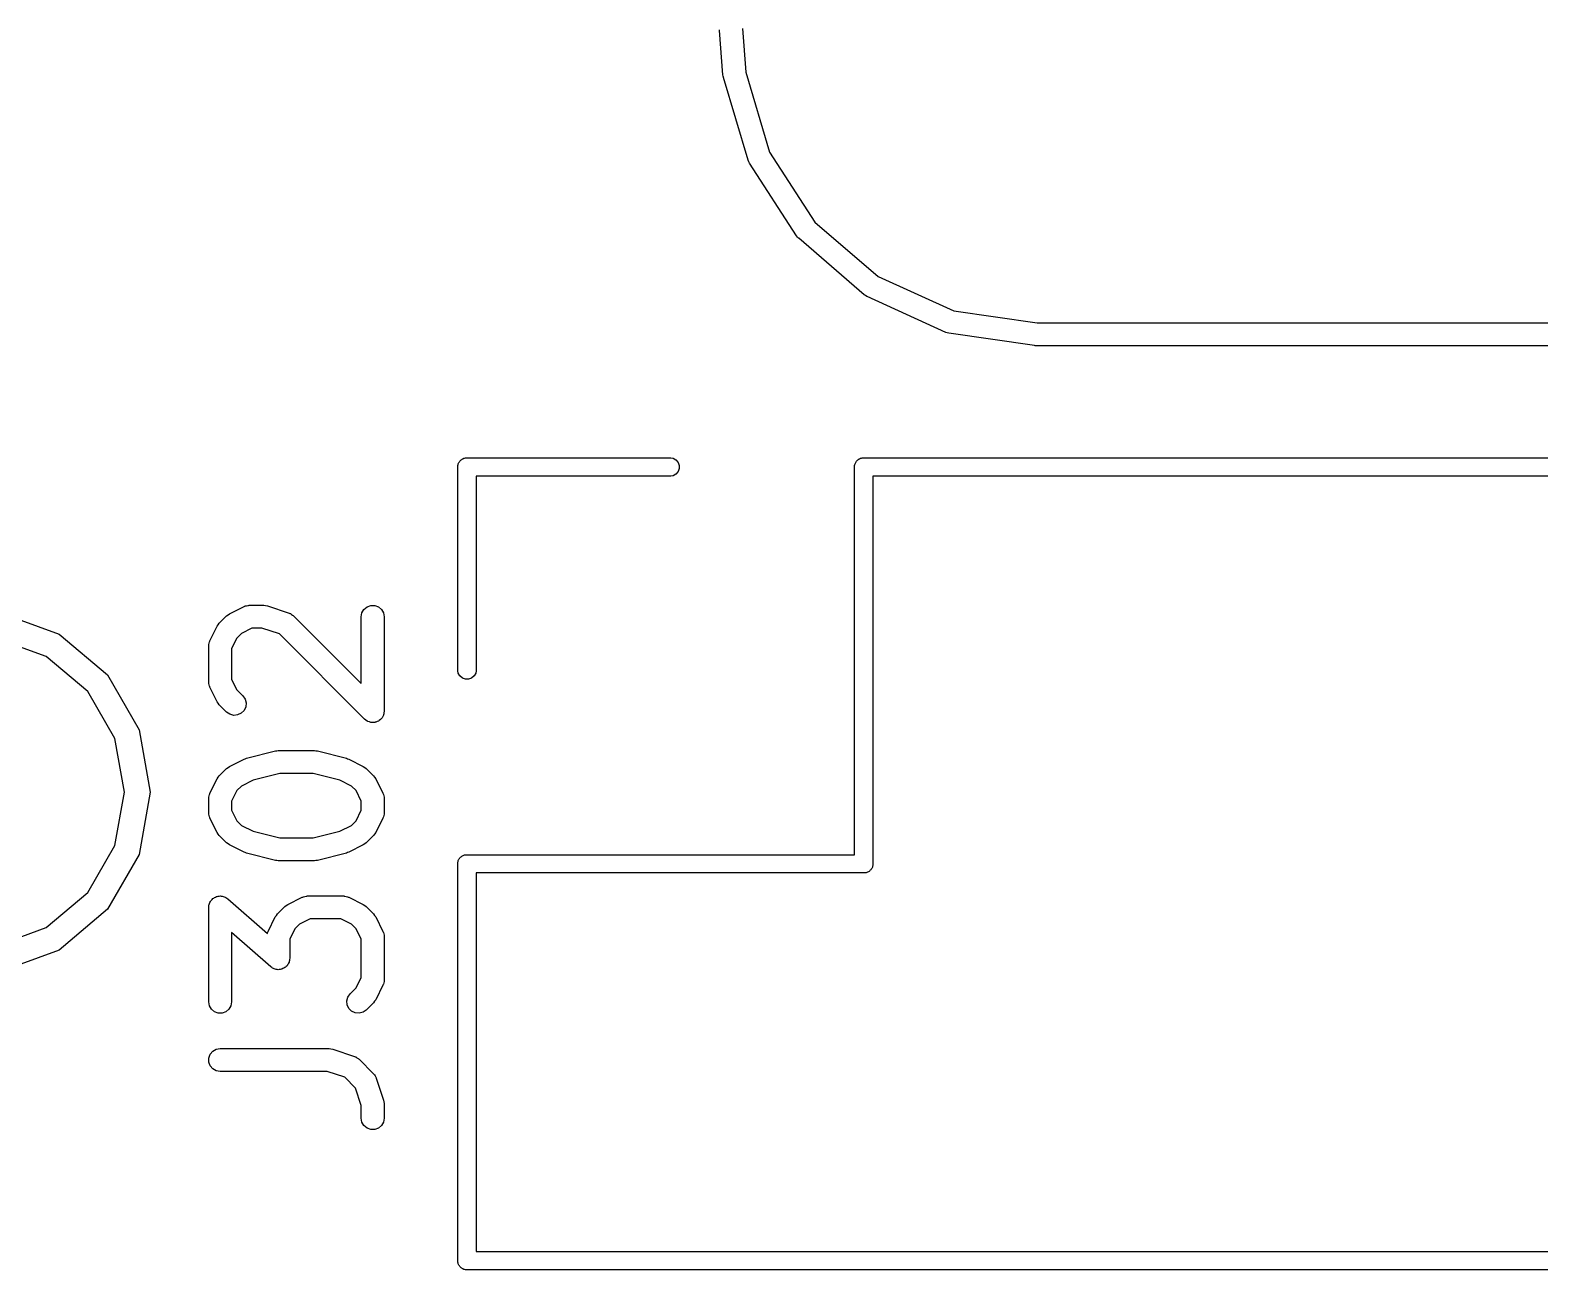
# Model space of a CAD drawing. Extents: x -0.1 to 56.2, y -70.1 to 0.1.
# Drawn here: x 35.91 to 45.8, y -26.13 to -18.01 of the extents above; entities that cross this region are included whole.
import ezdxf

# ---------------------------------------------------------------- set-up
doc = ezdxf.new("R2010")
doc.units = 0
doc.header["$MEASUREMENT"] = 0
doc.layers.add('BLACK', color=7, linetype='CONTINUOUS')

msp = doc.modelspace()

# ---------------------------------------------------------------- linework, layer by layer
at = {"layer": 'BLACK', "linetype": 'CONTINUOUS'}
for p, q in [((40.575, -17.9972), (40.5962, -18.2819)), ((40.4255, -18.0093), (40.425, -18.0066)), ((40.4472, -18.3012), (40.4255, -18.0093)), ((40.5962, -18.2819), (40.7532, -18.8071)), ((40.4488, -18.3087), (40.4472, -18.3012)), ((40.4499, -18.3162), (40.4488, -18.3087)), ((40.4501, -18.3171), (40.4499, -18.3162)), ((40.6126, -18.8604), (40.4501, -18.3171)), ((40.6169, -18.8697), (40.6126, -18.8604)), ((40.621, -18.8789), (40.6169, -18.8697)), ((40.6215, -18.8797), (40.621, -18.8789)), ((40.9299, -19.3555), (40.6215, -18.8797)), ((40.7532, -18.8071), (41.05, -19.2649)), ((41.05, -19.2649), (41.4633, -19.6211)), ((40.9366, -19.3632), (40.9299, -19.3555)), ((40.9432, -19.371), (40.9366, -19.3632)), ((40.9439, -19.3716), (40.9432, -19.371)), ((41.3735, -19.7417), (40.9439, -19.3716)), ((41.4633, -19.6211), (41.9599, -19.8469)), ((41.382, -19.7472), (41.3735, -19.7417)), ((41.3906, -19.7528), (41.382, -19.7472)), ((41.3914, -19.7532), (41.3906, -19.7528)), ((41.9076, -19.9879), (41.3914, -19.7532)), ((41.9599, -19.8469), (42.5053, -19.925)), ((42.5053, -19.925), (48.0066, -19.925)), ((41.9174, -19.9907), (41.9076, -19.9879)), ((41.9271, -19.9937), (41.9174, -19.9907)), ((41.928, -19.9939), (41.9271, -19.9937)), ((42.4882, -20.0741), (41.928, -19.9939)), ((42.4934, -20.075), (42.4882, -20.0741)), ((47.9947, -20.075), (42.4934, -20.075)), ((38.71, -20.8594), (38.7118, -20.8544)), ((38.71, -20.8648), (38.71, -20.8594)), ((38.71, -22.2052), (38.71, -20.8648)), ((38.7118, -20.8544), (38.7127, -20.8492)), ((38.7127, -20.8492), (38.7154, -20.8446)), ((38.7154, -20.8446), (38.7172, -20.8395)), ((38.7172, -20.8395), (38.7207, -20.8354)), ((38.7207, -20.8354), (38.7233, -20.8308)), ((38.7233, -20.8308), (38.7274, -20.8274)), ((38.7274, -20.8274), (38.7308, -20.8233)), ((38.7308, -20.8233), (38.7355, -20.8207)), ((38.7355, -20.8207), (38.7395, -20.8172)), ((38.7395, -20.8172), (38.7445, -20.8154)), ((38.7445, -20.8154), (38.7492, -20.8127)), ((38.7492, -20.8127), (38.7544, -20.8118)), ((38.7544, -20.8118), (38.7594, -20.81)), ((38.7594, -20.81), (38.7647, -20.81)), ((38.7647, -20.81), (38.7648, -20.81)), ((38.7648, -20.81), (40.1052, -20.81)), ((40.1052, -20.81), (40.1208, -20.8127)), ((40.1208, -20.8127), (40.1392, -20.8233)), ((40.1392, -20.8233), (40.1528, -20.8395)), ((40.1528, -20.8395), (40.16, -20.8594)), ((40.16, -20.8594), (40.16, -20.8806)), ((41.31, -20.8594), (41.3118, -20.8544)), ((41.31, -20.8648), (41.31, -20.8594)), ((41.31, -23.41), (41.31, -20.8648)), ((41.3118, -20.8544), (41.3128, -20.8492)), ((41.3128, -20.8492), (41.3154, -20.8446)), ((41.3154, -20.8446), (41.3172, -20.8395)), ((41.3172, -20.8395), (41.3207, -20.8354)), ((41.3207, -20.8354), (41.3233, -20.8308)), ((41.3233, -20.8308), (41.3274, -20.8274)), ((41.3274, -20.8274), (41.3308, -20.8233)), ((41.3308, -20.8233), (41.3355, -20.8207)), ((41.3355, -20.8207), (41.3395, -20.8172)), ((41.3395, -20.8172), (41.3445, -20.8154)), ((41.3445, -20.8154), (41.3492, -20.8127)), ((41.3492, -20.8127), (41.3544, -20.8118)), ((41.3544, -20.8118), (41.3594, -20.81)), ((41.3594, -20.81), (41.3647, -20.81)), ((41.3647, -20.81), (41.3648, -20.81)), ((41.3648, -20.81), (49.0552, -20.81)), ((40.1052, -20.93), (38.83, -20.93)), ((38.83, -20.93), (38.83, -22.2052)), ((40.1208, -20.9273), (40.1052, -20.93)), ((40.1392, -20.9167), (40.1208, -20.9273)), ((40.1528, -20.9005), (40.1392, -20.9167)), ((40.16, -20.8806), (40.1528, -20.9005)), ((41.43, -20.93), (41.43, -23.4752)), ((48.99, -20.93), (41.43, -20.93)), ((35.7075, -21.8232), (36.0975, -21.9651)), ((37.147, -21.8932), (37.1946, -21.8455)), ((37.1946, -21.8455), (37.2044, -21.8387)), ((37.2044, -21.8387), (37.2141, -21.8315)), ((37.2141, -21.8315), (37.3093, -21.7839)), ((37.3093, -21.7839), (37.3135, -21.7826)), ((37.3135, -21.7826), (37.3172, -21.7805)), ((37.3172, -21.7805), (37.3259, -21.7789)), ((37.3259, -21.7789), (37.3343, -21.7764)), ((37.3343, -21.7764), (37.3386, -21.7767)), ((37.3386, -21.7767), (37.3429, -21.776)), ((37.3429, -21.776), (37.4381, -21.776)), ((37.4381, -21.776), (37.4499, -21.778)), ((37.4499, -21.778), (37.4618, -21.7798)), ((37.4618, -21.7798), (37.6047, -21.8274)), ((37.6047, -21.8274), (37.6085, -21.8295)), ((37.6085, -21.8295), (37.6126, -21.8306)), ((37.6126, -21.8306), (37.6198, -21.8356)), ((37.6198, -21.8356), (37.6276, -21.8398)), ((37.6276, -21.8398), (37.6304, -21.8431)), ((37.6304, -21.8431), (37.634, -21.8455)), ((37.634, -21.8455), (38.0774, -22.2889)), ((38.0774, -21.851), (38.0819, -21.8253)), ((38.0774, -22.2889), (38.0774, -21.851)), ((38.0819, -21.8253), (38.0949, -21.8027)), ((38.0949, -21.8027), (38.1149, -21.786)), ((38.1149, -21.786), (38.1394, -21.7771)), ((38.1394, -21.7771), (38.1654, -21.7771)), ((38.1654, -21.7771), (38.1899, -21.786)), ((38.1899, -21.786), (38.2098, -21.8027)), ((38.2098, -21.8027), (38.2229, -21.8253)), ((38.2229, -21.8253), (38.2274, -21.851)), ((38.2274, -21.851), (38.2274, -22.47)), ((37.0853, -22.0079), (37.1329, -21.9126)), ((37.1329, -21.9126), (37.1401, -21.903)), ((37.1401, -21.903), (37.147, -21.8932)), ((37.292, -21.9602), (37.2616, -21.9906)), ((37.3606, -21.926), (37.292, -21.9602)), ((37.4259, -21.926), (37.3606, -21.926)), ((37.5404, -21.9641), (37.4259, -21.926)), ((36.0125, -22.1123), (35.678, -21.9906)), ((36.0975, -21.9651), (36.4154, -22.2319)), ((37.0774, -22.0414), (37.0781, -22.0372)), ((37.0774, -22.2795), (37.0774, -22.0414)), ((37.0779, -22.0329), (37.0804, -22.0244)), ((37.0781, -22.0372), (37.0779, -22.0329)), ((37.0804, -22.0244), (37.0819, -22.0158)), ((37.0819, -22.0158), (37.0841, -22.012)), ((37.0841, -22.012), (37.0853, -22.0079)), ((37.2616, -21.9906), (37.2274, -22.0591)), ((37.2274, -22.0591), (37.2274, -22.2618)), ((38.0993, -22.523), (37.5404, -21.9641)), ((36.2852, -22.3411), (36.0125, -22.1123)), ((36.4154, -22.2319), (36.6229, -22.5913)), ((38.7127, -22.2208), (38.71, -22.2052)), ((38.7233, -22.2392), (38.7127, -22.2208)), ((38.7395, -22.2528), (38.7233, -22.2392)), ((38.7594, -22.26), (38.7395, -22.2528)), ((38.8005, -22.2528), (38.7806, -22.26)), ((38.8167, -22.2392), (38.8005, -22.2528)), ((38.8273, -22.2208), (38.8167, -22.2392)), ((38.83, -22.2052), (38.8273, -22.2208)), ((36.4632, -22.6494), (36.2852, -22.3411)), ((37.0781, -22.2838), (37.0774, -22.2795)), ((37.0779, -22.2881), (37.0781, -22.2838)), ((37.0804, -22.2965), (37.0779, -22.2881)), ((37.0819, -22.3052), (37.0804, -22.2965)), ((37.0841, -22.3089), (37.0819, -22.3052)), ((37.0853, -22.3131), (37.0841, -22.3089)), ((37.1329, -22.4083), (37.0853, -22.3131)), ((37.2274, -22.2618), (37.2616, -22.3303)), ((37.2616, -22.3303), (37.3007, -22.3693)), ((38.7806, -22.26), (38.7594, -22.26)), ((37.1401, -22.418), (37.1329, -22.4083)), ((37.147, -22.4278), (37.1401, -22.418)), ((37.1946, -22.4754), (37.147, -22.4278)), ((37.3007, -22.3693), (37.3156, -22.3907)), ((37.3201, -22.4418), (37.3091, -22.4654)), ((37.3156, -22.3907), (37.3223, -22.4158)), ((37.3223, -22.4158), (37.3201, -22.4418)), ((37.2159, -22.4904), (37.1946, -22.4754)), ((37.2411, -22.4971), (37.2159, -22.4904)), ((37.267, -22.4948), (37.2411, -22.4971)), ((37.2906, -22.4838), (37.267, -22.4948)), ((37.3091, -22.4654), (37.2906, -22.4838)), ((38.1074, -22.5287), (38.0993, -22.523)), ((38.1149, -22.535), (38.1074, -22.5287)), ((38.118, -22.5361), (38.1149, -22.535)), ((38.1207, -22.538), (38.118, -22.5361)), ((38.1301, -22.5405), (38.1207, -22.538)), ((38.1394, -22.5439), (38.1301, -22.5405)), ((38.1427, -22.5439), (38.1394, -22.5439)), ((38.1458, -22.5447), (38.1427, -22.5439)), ((38.1556, -22.5439), (38.1458, -22.5447)), ((38.1654, -22.5439), (38.1556, -22.5439)), ((38.1685, -22.5427), (38.1654, -22.5439)), ((38.1718, -22.5424), (38.1685, -22.5427)), ((38.1807, -22.5383), (38.1718, -22.5424)), ((38.1899, -22.535), (38.1807, -22.5383)), ((38.1924, -22.5328), (38.1899, -22.535)), ((38.1954, -22.5314), (38.1924, -22.5328)), ((38.2023, -22.5245), (38.1954, -22.5314)), ((38.2098, -22.5182), (38.2023, -22.5245)), ((38.2115, -22.5154), (38.2098, -22.5182)), ((38.2138, -22.513), (38.2115, -22.5154)), ((38.218, -22.5041), (38.2138, -22.513)), ((38.2229, -22.4957), (38.218, -22.5041)), ((38.2234, -22.4924), (38.2229, -22.4957)), ((38.2248, -22.4894), (38.2234, -22.4924)), ((38.2257, -22.4796), (38.2248, -22.4894)), ((38.2274, -22.47), (38.2257, -22.4796)), ((36.525, -23), (36.4632, -22.6494)), ((36.6229, -22.5913), (36.695, -23)), ((37.3247, -22.7782), (37.5151, -22.7306)), ((37.5151, -22.7306), (37.5243, -22.7299)), ((37.5243, -22.7299), (37.5333, -22.7283)), ((37.5333, -22.7283), (37.7714, -22.7283)), ((37.7714, -22.7283), (37.7805, -22.7299)), ((37.7805, -22.7299), (37.7896, -22.7306)), ((37.7896, -22.7306), (37.9801, -22.7782)), ((37.147, -22.8932), (37.1946, -22.8455)), ((37.1946, -22.8455), (37.2044, -22.8387)), ((37.2044, -22.8387), (37.2141, -22.8315)), ((37.2141, -22.8315), (37.3093, -22.7839)), ((37.3093, -22.7839), (37.3172, -22.7815)), ((37.3172, -22.7815), (37.3247, -22.7782)), ((37.9801, -22.7782), (37.9876, -22.7815)), ((37.9876, -22.7815), (37.9954, -22.7839)), ((37.9954, -22.7839), (38.0907, -22.8315)), ((38.0907, -22.8315), (38.1003, -22.8387)), ((38.1003, -22.8387), (38.1102, -22.8455)), ((38.1102, -22.8455), (38.1578, -22.8932)), ((37.0853, -23.0079), (37.1329, -22.9126)), ((37.1329, -22.9126), (37.1401, -22.903)), ((37.1401, -22.903), (37.147, -22.8932)), ((37.369, -22.9217), (37.292, -22.9602)), ((37.5426, -22.8783), (37.369, -22.9217)), ((37.7622, -22.8783), (37.5426, -22.8783)), ((37.9357, -22.9217), (37.7622, -22.8783)), ((38.0127, -22.9602), (37.9357, -22.9217)), ((38.1578, -22.8932), (38.1647, -22.903)), ((38.1647, -22.903), (38.1718, -22.9126)), ((38.1718, -22.9126), (38.2195, -23.0079)), ((36.4632, -23.3506), (36.525, -23)), ((36.695, -23), (36.6229, -23.4087)), ((37.0774, -23.0414), (37.0781, -23.0372)), ((37.0774, -23.1367), (37.0774, -23.0414)), ((37.0779, -23.0329), (37.0804, -23.0244)), ((37.0781, -23.0372), (37.0779, -23.0329)), ((37.0804, -23.0244), (37.0819, -23.0158)), ((37.0819, -23.0158), (37.0841, -23.012)), ((37.0841, -23.012), (37.0853, -23.0079)), ((37.2616, -22.9906), (37.2274, -23.0591)), ((37.292, -22.9602), (37.2616, -22.9906)), ((38.0431, -22.9906), (38.0127, -22.9602)), ((38.0774, -23.0591), (38.0431, -22.9906)), ((38.2195, -23.0079), (38.2207, -23.012)), ((38.2207, -23.012), (38.2229, -23.0158)), ((38.2229, -23.0158), (38.2244, -23.0244)), ((38.2244, -23.0244), (38.2269, -23.0329)), ((38.2269, -23.0329), (38.2266, -23.0372)), ((38.2266, -23.0372), (38.2274, -23.0414)), ((38.2274, -23.0414), (38.2274, -23.1367)), ((37.0781, -23.1409), (37.0774, -23.1367)), ((37.0779, -23.1452), (37.0781, -23.1409)), ((37.0804, -23.1537), (37.0779, -23.1452)), ((37.2274, -23.0591), (37.2274, -23.119)), ((37.2274, -23.119), (37.2616, -23.1875)), ((38.0431, -23.1875), (38.0774, -23.119)), ((38.0774, -23.119), (38.0774, -23.0591)), ((38.2269, -23.1452), (38.2244, -23.1537)), ((38.2274, -23.1367), (38.2266, -23.1409)), ((38.2266, -23.1409), (38.2269, -23.1452)), ((37.0819, -23.1623), (37.0804, -23.1537)), ((37.0841, -23.1661), (37.0819, -23.1623)), ((37.0853, -23.1702), (37.0841, -23.1661)), ((37.1329, -23.2654), (37.0853, -23.1702)), ((37.2616, -23.1875), (37.292, -23.2179)), ((37.292, -23.2179), (37.369, -23.2564)), ((37.9357, -23.2564), (38.0127, -23.2179)), ((38.0127, -23.2179), (38.0431, -23.1875)), ((38.2195, -23.1702), (38.1718, -23.2654)), ((38.2207, -23.1661), (38.2195, -23.1702)), ((38.2229, -23.1623), (38.2207, -23.1661)), ((38.2244, -23.1537), (38.2229, -23.1623)), ((37.1401, -23.2751), (37.1329, -23.2654)), ((37.147, -23.2849), (37.1401, -23.2751)), ((37.1946, -23.3326), (37.147, -23.2849)), ((37.2044, -23.3394), (37.1946, -23.3326)), ((37.2141, -23.3466), (37.2044, -23.3394)), ((37.369, -23.2564), (37.5426, -23.2998)), ((37.5426, -23.2998), (37.7622, -23.2998)), ((37.7622, -23.2998), (37.9357, -23.2564)), ((38.1003, -23.3394), (38.0907, -23.3466)), ((38.1102, -23.3326), (38.1003, -23.3394)), ((38.1578, -23.2849), (38.1102, -23.3326)), ((38.1647, -23.2751), (38.1578, -23.2849)), ((38.1718, -23.2654), (38.1647, -23.2751)), ((36.2852, -23.6589), (36.4632, -23.3506)), ((36.6229, -23.4087), (36.4154, -23.7681)), ((37.3093, -23.3942), (37.2141, -23.3466)), ((37.3172, -23.3966), (37.3093, -23.3942)), ((37.3247, -23.3999), (37.3172, -23.3966)), ((37.5151, -23.4475), (37.3247, -23.3999)), ((37.9801, -23.3999), (37.7896, -23.4475)), ((37.9876, -23.3966), (37.9801, -23.3999)), ((37.9954, -23.3942), (37.9876, -23.3966)), ((38.0907, -23.3466), (37.9954, -23.3942)), ((38.7154, -23.4446), (38.7172, -23.4395)), ((38.7172, -23.4395), (38.7207, -23.4354)), ((38.7207, -23.4354), (38.7233, -23.4308)), ((38.7233, -23.4308), (38.7274, -23.4274)), ((38.7274, -23.4274), (38.7308, -23.4233)), ((38.7308, -23.4233), (38.7355, -23.4207)), ((38.7355, -23.4207), (38.7395, -23.4172)), ((38.7395, -23.4172), (38.7445, -23.4154)), ((38.7445, -23.4154), (38.7492, -23.4127)), ((38.7492, -23.4127), (38.7544, -23.4118)), ((38.7544, -23.4118), (38.7594, -23.41)), ((38.7594, -23.41), (38.7647, -23.41)), ((38.7647, -23.41), (38.7648, -23.41)), ((38.7648, -23.41), (41.31, -23.41)), ((37.5243, -23.4482), (37.5151, -23.4475)), ((37.5333, -23.4498), (37.5243, -23.4482)), ((37.7714, -23.4498), (37.5333, -23.4498)), ((37.7805, -23.4482), (37.7714, -23.4498)), ((37.7896, -23.4475), (37.7805, -23.4482)), ((38.71, -23.4594), (38.7118, -23.4544)), ((38.71, -23.4648), (38.71, -23.4594)), ((38.71, -26.0752), (38.71, -23.4648)), ((38.7118, -23.4544), (38.7127, -23.4492)), ((38.7127, -23.4492), (38.7154, -23.4446)), ((41.3752, -23.53), (38.83, -23.53)), ((38.83, -23.53), (38.83, -26.01)), ((41.3753, -23.53), (41.3752, -23.53)), ((41.3806, -23.53), (41.3753, -23.53)), ((41.3856, -23.5282), (41.3806, -23.53)), ((41.3908, -23.5273), (41.3856, -23.5282)), ((41.3955, -23.5246), (41.3908, -23.5273)), ((41.4005, -23.5228), (41.3955, -23.5246)), ((41.4045, -23.5193), (41.4005, -23.5228)), ((41.4092, -23.5167), (41.4045, -23.5193)), ((41.4126, -23.5126), (41.4092, -23.5167)), ((41.4167, -23.5092), (41.4126, -23.5126)), ((41.4193, -23.5045), (41.4167, -23.5092)), ((41.4228, -23.5005), (41.4193, -23.5045)), ((41.4246, -23.4955), (41.4228, -23.5005)), ((41.4273, -23.4908), (41.4246, -23.4955)), ((41.4282, -23.4856), (41.4273, -23.4908)), ((41.43, -23.4806), (41.4282, -23.4856)), ((41.43, -23.4752), (41.43, -23.4753)), ((41.43, -23.4753), (41.43, -23.4806)), ((36.0125, -23.8877), (36.2852, -23.6589)), ((37.0787, -23.7485), (37.0788, -23.7412)), ((37.0788, -23.7412), (37.0809, -23.7358)), ((37.0809, -23.7358), (37.0819, -23.7301)), ((37.0819, -23.7301), (37.0856, -23.7237)), ((37.0856, -23.7237), (37.0882, -23.7169)), ((37.0882, -23.7169), (37.092, -23.7125)), ((37.092, -23.7125), (37.0949, -23.7075)), ((37.0949, -23.7075), (37.1005, -23.7028)), ((37.1005, -23.7028), (37.1054, -23.6973)), ((37.1054, -23.6973), (37.1104, -23.6945)), ((37.1104, -23.6945), (37.1149, -23.6908)), ((37.1149, -23.6908), (37.1218, -23.6883)), ((37.1218, -23.6883), (37.1282, -23.6847)), ((37.1282, -23.6847), (37.1339, -23.6838)), ((37.1339, -23.6838), (37.1394, -23.6819)), ((37.1394, -23.6819), (37.1467, -23.6819)), ((37.1467, -23.6819), (37.1539, -23.6807)), ((37.1539, -23.6807), (37.1596, -23.6819)), ((37.1596, -23.6819), (37.1654, -23.6819)), ((37.1654, -23.6819), (37.1723, -23.6844)), ((37.1723, -23.6844), (37.1795, -23.6858)), ((37.1795, -23.6858), (37.1844, -23.6888)), ((37.1844, -23.6888), (37.1899, -23.6908)), ((37.1899, -23.6908), (37.1955, -23.6955)), ((37.1955, -23.6955), (37.2018, -23.6993)), ((37.2018, -23.6993), (37.4618, -23.9268)), ((37.5854, -23.7434), (37.595, -23.7363)), ((37.595, -23.7363), (37.6903, -23.6886)), ((37.6903, -23.6886), (37.6944, -23.6874)), ((37.6944, -23.6874), (37.6982, -23.6852)), ((37.6982, -23.6852), (37.7068, -23.6837)), ((37.7068, -23.6837), (37.7152, -23.6812)), ((37.7152, -23.6812), (37.7195, -23.6815)), ((37.7195, -23.6815), (37.7238, -23.6807)), ((37.7238, -23.6807), (37.9619, -23.6807)), ((37.9619, -23.6807), (37.9662, -23.6815)), ((37.9662, -23.6815), (37.9705, -23.6812)), ((37.9705, -23.6812), (37.9789, -23.6837)), ((37.9789, -23.6837), (37.9876, -23.6852)), ((37.9876, -23.6852), (37.9913, -23.6874)), ((37.9913, -23.6874), (37.9954, -23.6886)), ((37.9954, -23.6886), (38.0907, -23.7363)), ((38.0907, -23.7363), (38.1003, -23.7434)), ((36.4154, -23.7681), (36.0975, -24.0349)), ((37.0774, -23.7557), (37.0787, -23.7485)), ((37.0774, -24.3748), (37.0774, -23.7557)), ((37.4663, -23.9126), (37.5139, -23.8174)), ((37.5139, -23.8174), (37.521, -23.8078)), ((37.521, -23.8078), (37.5279, -23.7979)), ((37.5279, -23.7979), (37.5755, -23.7503)), ((37.5755, -23.7503), (37.5854, -23.7434)), ((37.7415, -23.8307), (37.673, -23.865)), ((37.9442, -23.8307), (37.7415, -23.8307)), ((38.0127, -23.865), (37.9442, -23.8307)), ((38.1003, -23.7434), (38.1102, -23.7503)), ((38.1102, -23.7503), (38.1578, -23.7979)), ((38.1578, -23.7979), (38.1647, -23.8078)), ((38.1647, -23.8078), (38.1718, -23.8174)), ((38.1718, -23.8174), (38.2195, -23.9126)), ((35.678, -24.0094), (36.0125, -23.8877)), ((37.4839, -24.1455), (37.2274, -23.921)), ((37.2274, -23.921), (37.2274, -24.3748)), ((37.4618, -23.9268), (37.4629, -23.9205)), ((37.4629, -23.9205), (37.465, -23.9168)), ((37.465, -23.9168), (37.4663, -23.9126)), ((37.6426, -23.8954), (37.6083, -23.9639)), ((37.673, -23.865), (37.6426, -23.8954)), ((38.0431, -23.8954), (38.0127, -23.865)), ((38.0774, -23.9639), (38.0431, -23.8954)), ((38.2195, -23.9126), (38.2207, -23.9168)), ((38.2207, -23.9168), (38.2229, -23.9205)), ((38.2229, -23.9205), (38.2244, -23.9292)), ((38.2244, -23.9292), (38.2269, -23.9376)), ((38.2269, -23.9376), (38.2266, -23.9419)), ((36.0975, -24.0349), (35.7075, -24.1768)), ((37.6083, -23.9639), (37.6083, -24.089)), ((38.0774, -24.2142), (38.0774, -23.9639)), ((38.2266, -23.9419), (38.2274, -23.9462)), ((38.2274, -23.9462), (38.2274, -24.2319)), ((37.5937, -24.1322), (37.5908, -24.1373)), ((37.5975, -24.1279), (37.5937, -24.1322)), ((37.6001, -24.121), (37.5975, -24.1279)), ((37.6038, -24.1147), (37.6001, -24.121)), ((37.6048, -24.109), (37.6038, -24.1147)), ((37.6069, -24.1036), (37.6048, -24.109)), ((37.6071, -24.0963), (37.6069, -24.1036)), ((37.6083, -24.089), (37.6071, -24.0963)), ((37.4902, -24.1493), (37.4839, -24.1455)), ((37.4958, -24.154), (37.4902, -24.1493)), ((37.5013, -24.156), (37.4958, -24.154)), ((37.5062, -24.159), (37.5013, -24.156)), ((37.5134, -24.1604), (37.5062, -24.159)), ((37.5203, -24.1629), (37.5134, -24.1604)), ((37.5261, -24.1629), (37.5203, -24.1629)), ((37.5318, -24.164), (37.5261, -24.1629)), ((37.539, -24.1629), (37.5318, -24.164)), ((37.5464, -24.1629), (37.539, -24.1629)), ((37.5518, -24.1609), (37.5464, -24.1629)), ((37.5575, -24.16), (37.5518, -24.1609)), ((37.5639, -24.1565), (37.5575, -24.16)), ((37.5708, -24.154), (37.5639, -24.1565)), ((37.5753, -24.1503), (37.5708, -24.154)), ((37.5803, -24.1475), (37.5753, -24.1503)), ((37.5852, -24.142), (37.5803, -24.1475)), ((37.5908, -24.1373), (37.5852, -24.142)), ((38.0431, -24.2827), (38.0774, -24.2142)), ((38.2274, -24.2319), (38.2266, -24.2362)), ((37.9892, -24.3431), (38.0041, -24.3217)), ((38.0041, -24.3217), (38.0431, -24.2827)), ((38.2195, -24.2654), (38.1718, -24.3607)), ((38.2207, -24.2613), (38.2195, -24.2654)), ((38.2229, -24.2576), (38.2207, -24.2613)), ((38.2244, -24.2489), (38.2229, -24.2576)), ((38.2269, -24.2405), (38.2244, -24.2489)), ((38.2266, -24.2362), (38.2269, -24.2405)), ((37.0819, -24.4004), (37.0774, -24.3748)), ((37.0949, -24.423), (37.0819, -24.4004)), ((37.1149, -24.4397), (37.0949, -24.423)), ((37.2098, -24.423), (37.1899, -24.4397)), ((37.2229, -24.4004), (37.2098, -24.423)), ((37.2274, -24.3748), (37.2229, -24.4004)), ((37.9824, -24.3682), (37.9892, -24.3431)), ((37.9847, -24.3942), (37.9824, -24.3682)), ((37.9957, -24.4178), (37.9847, -24.3942)), ((38.0141, -24.4362), (37.9957, -24.4178)), ((38.1102, -24.4278), (38.0888, -24.4427)), ((38.1578, -24.3802), (38.1102, -24.4278)), ((38.1647, -24.3703), (38.1578, -24.3802)), ((38.1718, -24.3607), (38.1647, -24.3703)), ((37.1394, -24.4486), (37.1149, -24.4397)), ((37.1654, -24.4486), (37.1394, -24.4486)), ((37.1899, -24.4397), (37.1654, -24.4486)), ((38.0377, -24.4472), (38.0141, -24.4362)), ((38.0637, -24.4495), (38.0377, -24.4472)), ((38.0888, -24.4427), (38.0637, -24.4495)), ((37.0785, -24.7427), (37.0874, -24.7182)), ((37.0874, -24.7182), (37.1042, -24.6983)), ((37.1042, -24.6983), (37.1267, -24.6852)), ((37.1267, -24.6852), (37.1524, -24.6807)), ((37.1524, -24.6807), (37.8667, -24.6807)), ((37.8667, -24.6807), (37.8785, -24.6828)), ((37.8785, -24.6828), (37.8904, -24.6846)), ((37.8904, -24.6846), (38.0332, -24.7322)), ((37.0785, -24.7687), (37.0785, -24.7427)), ((37.0874, -24.7932), (37.0785, -24.7687)), ((37.1042, -24.8132), (37.0874, -24.7932)), ((37.1267, -24.8262), (37.1042, -24.8132)), ((37.1524, -24.8307), (37.1267, -24.8262)), ((38.0332, -24.7322), (38.037, -24.7342)), ((38.037, -24.7342), (38.0412, -24.7354)), ((38.0412, -24.7354), (38.0484, -24.7404)), ((38.0484, -24.7404), (38.0561, -24.7446)), ((38.0561, -24.7446), (38.059, -24.7478)), ((38.059, -24.7478), (38.0626, -24.7503)), ((38.0626, -24.7503), (38.1578, -24.8455)), ((37.8545, -24.8307), (37.1524, -24.8307)), ((37.969, -24.8689), (37.8545, -24.8307)), ((38.0392, -24.9391), (37.969, -24.8689)), ((38.1578, -24.8455), (38.1603, -24.8491)), ((38.1603, -24.8491), (38.1635, -24.8519)), ((38.1635, -24.8519), (38.1677, -24.8597)), ((38.1677, -24.8597), (38.1727, -24.8669)), ((38.1727, -24.8669), (38.1739, -24.8711)), ((38.1739, -24.8711), (38.1759, -24.8749)), ((38.1759, -24.8749), (38.2235, -25.0177)), ((38.0774, -25.0536), (38.0392, -24.9391)), ((38.2235, -25.0177), (38.2253, -25.0296)), ((38.0774, -25.1367), (38.0774, -25.0536)), ((38.2253, -25.0296), (38.2274, -25.0414)), ((38.2274, -25.0414), (38.2274, -25.1367)), ((38.0819, -25.1623), (38.0774, -25.1367)), ((38.0949, -25.1849), (38.0819, -25.1623)), ((38.1149, -25.2016), (38.0949, -25.1849)), ((38.1394, -25.2105), (38.1149, -25.2016)), ((38.1654, -25.2105), (38.1394, -25.2105)), ((38.1899, -25.2016), (38.1654, -25.2105)), ((38.2098, -25.1849), (38.1899, -25.2016)), ((38.2229, -25.1623), (38.2098, -25.1849)), ((38.2274, -25.1367), (38.2229, -25.1623)), ((38.83, -26.01), (48.99, -26.01)), ((38.71, -26.0753), (38.71, -26.0752)), ((38.71, -26.0806), (38.71, -26.0753)), ((38.7118, -26.0856), (38.71, -26.0806)), ((38.7127, -26.0908), (38.7118, -26.0856)), ((38.7154, -26.0955), (38.7127, -26.0908)), ((38.7172, -26.1005), (38.7154, -26.0955)), ((38.7207, -26.1045), (38.7172, -26.1005)), ((38.7233, -26.1092), (38.7207, -26.1045)), ((38.7274, -26.1126), (38.7233, -26.1092)), ((38.7308, -26.1167), (38.7274, -26.1126)), ((38.7355, -26.1193), (38.7308, -26.1167)), ((38.7395, -26.1228), (38.7355, -26.1193)), ((38.7445, -26.1246), (38.7395, -26.1228)), ((38.7492, -26.1273), (38.7445, -26.1246)), ((38.7544, -26.1282), (38.7492, -26.1273)), ((38.7594, -26.13), (38.7544, -26.1282)), ((38.7647, -26.13), (38.7594, -26.13)), ((38.7648, -26.13), (38.7647, -26.13)), ((49.0552, -26.13), (38.7648, -26.13))]:
    msp.add_line(p, q, dxfattribs=at)

doc.saveas('drawing.dxf')
